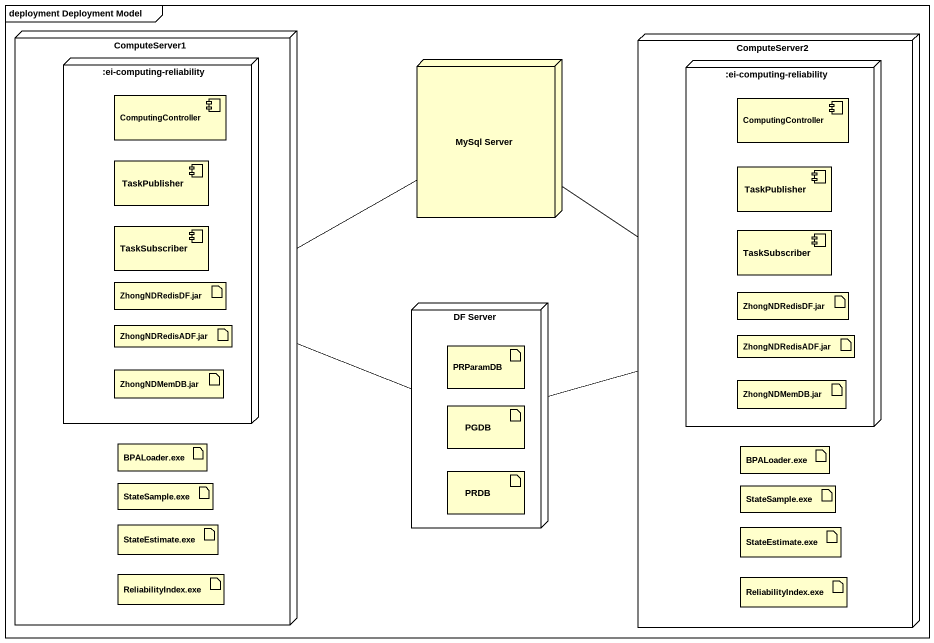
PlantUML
@startuml
mainframe deployment Deployment Model
node ComputeServer1 {
  node ":ei-computing-reliability" as ei_computing_reliability {
    component ComputingController
    component TaskPublisher
    component TaskSubscriber
    artifact "ZhongNDRedisDF.jar" as ZhongNDRedisDF_jar
    artifact "ZhongNDRedisADF.jar" as ZhongNDRedisADF_jar
    artifact "ZhongNDMemDB.jar" as ZhongNDMemDB_jar
  }
  artifact "BPALoader.exe" as BPALoader_exe
  artifact "StateSample.exe" as StateSample_exe
  artifact "StateEstimate.exe" as StateEstimate_exe
  artifact "ReliabilityIndex.exe" as ReliabilityIndex_exe
}
node ComputeServer2 {
  node ":ei-computing-reliability" as ei_computing_reliability_2 {
    component "ComputingController" as ComputingController_2
    component "TaskPublisher" as TaskPublisher_2
    component "TaskSubscriber" as TaskSubscriber_2
    artifact "ZhongNDRedisDF.jar" as ZhongNDRedisDF_jar_2
    artifact "ZhongNDRedisADF.jar" as ZhongNDRedisADF_jar_2
    artifact "ZhongNDMemDB.jar" as ZhongNDMemDB_jar_2
  }
  artifact "BPALoader.exe" as BPALoader_exe_2
  artifact "StateSample.exe" as StateSample_exe_2
  artifact "StateEstimate.exe" as StateEstimate_exe_2
  artifact "ReliabilityIndex.exe" as ReliabilityIndex_exe_2
}
node "MySql Server" as MySql_Server
node "DF Server" as DF_Server {
  artifact PRParamDB
  artifact PGDB
  artifact PRDB
}
ComputeServer1 -right- MySql_Server
ComputeServer1 -right- DF_Server
ComputeServer2 -up- MySql_Server
DF_Server -right- ComputeServer2
@enduml
